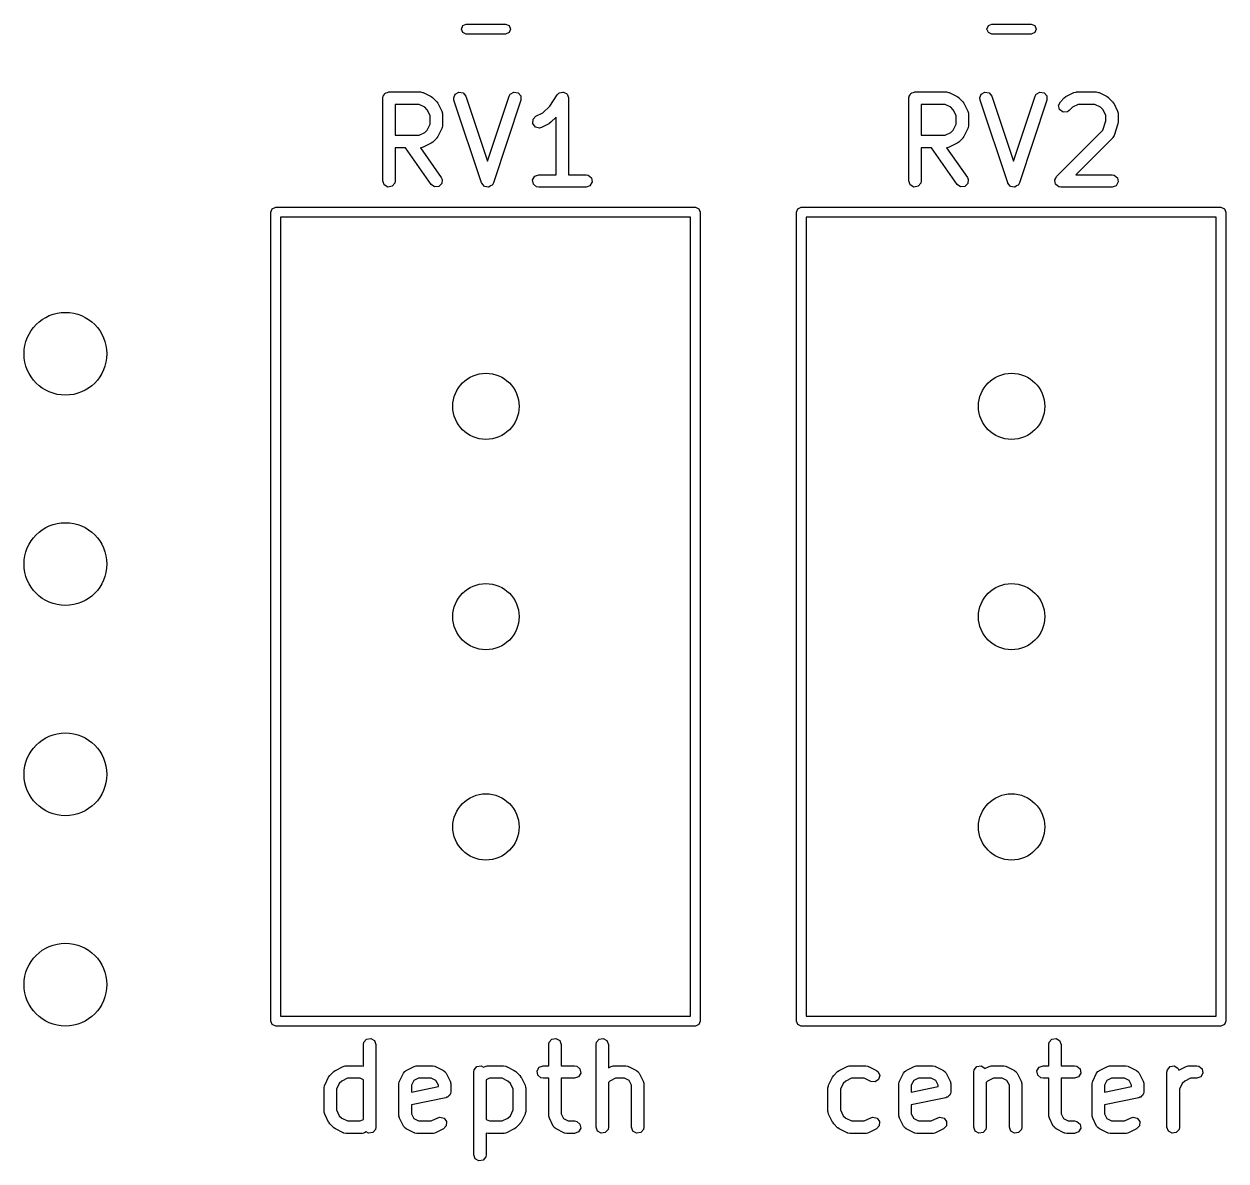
# Model space of a CAD drawing. Extents: x 122.1 to 176.4, y -124 to -74.3.
# Drawn here: x 122.06 to 136.57, y -124.05 to -110.32 of the extents above; entities that cross this region are included whole.
import ezdxf

# ---------------------------------------------------------------- set-up
doc = ezdxf.new("R2010")
doc.units = 0
doc.layers.add('BLACK', color=7, linetype='CONTINUOUS')

msp = doc.modelspace()

# ---------------------------------------------------------------- linework, layer by layer
at = {"layer": 'BLACK', "linetype": 'CONTINUOUS'}
for p, q in [((127.338, -110.377), (127.355, -110.335)), ((127.355, -110.335), (127.398, -110.317)), ((127.398, -110.317), (127.872, -110.317)), ((127.872, -110.317), (127.915, -110.335)), ((127.915, -110.335), (127.932, -110.377)), ((133.688, -110.377), (133.705, -110.335)), ((133.705, -110.335), (133.748, -110.317)), ((133.748, -110.317), (134.222, -110.317)), ((134.222, -110.317), (134.265, -110.335)), ((134.265, -110.335), (134.282, -110.377)), ((127.355, -110.42), (127.338, -110.377)), ((127.398, -110.438), (127.355, -110.42)), ((127.872, -110.438), (127.398, -110.438)), ((127.915, -110.42), (127.872, -110.438)), ((127.932, -110.377), (127.915, -110.42)), ((133.705, -110.42), (133.688, -110.377)), ((133.748, -110.438), (133.705, -110.42)), ((134.222, -110.438), (133.748, -110.438)), ((134.265, -110.42), (134.222, -110.438)), ((134.282, -110.377), (134.265, -110.42)), ((126.388, -111.212), (126.39, -111.203)), ((126.388, -112.212), (126.388, -111.212)), ((126.389, -111.199), (126.391, -111.196)), ((126.39, -111.203), (126.389, -111.199)), ((126.391, -111.196), (126.393, -111.187)), ((126.393, -111.187), (126.405, -111.172)), ((126.405, -111.172), (126.415, -111.155)), ((126.415, -111.155), (126.421, -111.153)), ((126.421, -111.153), (126.426, -111.147)), ((126.426, -111.147), (126.445, -111.144)), ((126.445, -111.144), (126.463, -111.137)), ((126.463, -111.137), (126.844, -111.137)), ((126.844, -111.137), (126.87, -111.142)), ((126.87, -111.142), (126.873, -111.145)), ((126.873, -111.145), (126.878, -111.145)), ((126.878, -111.145), (126.973, -111.193)), ((126.973, -111.193), (126.991, -111.206)), ((126.991, -111.206), (126.993, -111.207)), ((126.993, -111.207), (127.04, -111.255)), ((127.246, -111.21), (127.264, -111.163)), ((127.249, -111.236), (127.246, -111.21)), ((127.264, -111.163), (127.309, -111.138)), ((127.309, -111.138), (127.36, -111.148)), ((127.36, -111.148), (127.392, -111.189)), ((127.392, -111.189), (127.654, -111.975)), ((127.654, -111.975), (127.916, -111.189)), ((127.916, -111.189), (127.928, -111.166)), ((127.928, -111.166), (127.972, -111.139)), ((127.972, -111.139), (128.023, -111.146)), ((128.023, -111.146), (128.057, -111.185)), ((128.057, -111.185), (128.058, -111.236)), ((128.405, -111.307), (128.496, -111.171)), ((128.496, -111.171), (128.514, -111.152)), ((128.514, -111.152), (128.518, -111.151)), ((128.518, -111.151), (128.521, -111.147)), ((128.521, -111.147), (128.543, -111.144)), ((128.543, -111.144), (128.563, -111.138)), ((128.563, -111.138), (128.567, -111.139)), ((128.567, -111.139), (128.572, -111.139)), ((128.572, -111.139), (128.59, -111.149)), ((128.59, -111.149), (128.61, -111.158)), ((128.61, -111.158), (128.612, -111.162)), ((128.612, -111.162), (128.616, -111.164)), ((128.616, -111.164), (128.623, -111.185)), ((128.623, -111.185), (128.633, -111.204)), ((128.633, -111.204), (128.632, -111.208)), ((128.632, -111.208), (128.634, -111.212)), ((128.634, -111.212), (128.634, -112.137)), ((132.743, -111.212), (132.745, -111.203)), ((132.743, -112.212), (132.743, -111.212)), ((132.744, -111.199), (132.746, -111.196)), ((132.745, -111.203), (132.744, -111.199)), ((132.746, -111.196), (132.748, -111.187)), ((132.748, -111.187), (132.76, -111.172)), ((132.76, -111.172), (132.77, -111.155)), ((132.77, -111.155), (132.776, -111.153)), ((132.776, -111.153), (132.781, -111.147)), ((132.781, -111.147), (132.8, -111.144)), ((132.8, -111.144), (132.818, -111.137)), ((132.818, -111.137), (133.199, -111.137)), ((133.199, -111.137), (133.225, -111.142)), ((133.225, -111.142), (133.228, -111.145)), ((133.228, -111.145), (133.233, -111.145)), ((133.233, -111.145), (133.328, -111.193)), ((133.328, -111.193), (133.346, -111.206)), ((133.346, -111.206), (133.348, -111.207)), ((133.348, -111.207), (133.395, -111.255)), ((133.601, -111.21), (133.619, -111.163)), ((133.604, -111.236), (133.601, -111.21)), ((133.619, -111.163), (133.664, -111.138)), ((133.664, -111.138), (133.715, -111.148)), ((133.715, -111.148), (133.747, -111.189)), ((133.747, -111.189), (134.009, -111.975)), ((134.009, -111.975), (134.271, -111.189)), ((134.271, -111.189), (134.283, -111.166)), ((134.283, -111.166), (134.327, -111.139)), ((134.327, -111.139), (134.378, -111.146)), ((134.378, -111.146), (134.412, -111.185)), ((134.412, -111.185), (134.413, -111.236)), ((134.575, -111.255), (134.622, -111.207)), ((134.622, -111.207), (134.641, -111.194)), ((134.641, -111.194), (134.642, -111.193)), ((134.642, -111.193), (134.737, -111.145)), ((134.737, -111.145), (134.762, -111.138)), ((134.762, -111.138), (134.767, -111.139)), ((134.767, -111.139), (134.771, -111.137)), ((134.771, -111.137), (135.009, -111.137)), ((135.009, -111.137), (135.034, -111.142)), ((135.034, -111.142), (135.038, -111.145)), ((135.038, -111.145), (135.042, -111.145)), ((135.042, -111.145), (135.138, -111.193)), ((135.138, -111.193), (135.156, -111.206)), ((135.156, -111.206), (135.157, -111.207)), ((135.157, -111.207), (135.205, -111.255)), ((126.538, -111.287), (126.538, -111.661)), ((126.827, -111.287), (126.538, -111.287)), ((126.895, -111.322), (126.827, -111.287)), ((126.926, -111.352), (126.895, -111.322)), ((126.96, -111.421), (126.926, -111.352)), ((127.04, -111.255), (127.053, -111.273)), ((127.053, -111.273), (127.054, -111.274)), ((127.054, -111.274), (127.102, -111.369)), ((127.583, -112.236), (127.249, -111.236)), ((128.058, -111.236), (127.725, -112.236)), ((128.324, -111.389), (128.405, -111.307)), ((132.893, -111.287), (132.893, -111.661)), ((133.182, -111.287), (132.893, -111.287)), ((133.25, -111.322), (133.182, -111.287)), ((133.281, -111.352), (133.25, -111.322)), ((133.315, -111.421), (133.281, -111.352)), ((133.395, -111.255), (133.408, -111.273)), ((133.408, -111.273), (133.409, -111.274)), ((133.409, -111.274), (133.457, -111.369)), ((133.938, -112.236), (133.604, -111.236)), ((134.413, -111.236), (134.08, -112.236)), ((134.553, -111.301), (134.575, -111.255)), ((134.566, -111.351), (134.553, -111.301)), ((134.608, -111.38), (134.566, -111.351)), ((134.681, -111.361), (134.66, -111.376)), ((134.72, -111.322), (134.681, -111.361)), ((134.788, -111.287), (134.72, -111.322)), ((134.991, -111.287), (134.788, -111.287)), ((135.06, -111.322), (134.991, -111.287)), ((135.09, -111.352), (135.06, -111.322)), ((135.124, -111.421), (135.09, -111.352)), ((135.205, -111.255), (135.218, -111.273)), ((135.218, -111.273), (135.219, -111.274)), ((135.219, -111.274), (135.266, -111.369)), ((126.96, -111.528), (126.96, -111.421)), ((127.102, -111.369), (127.109, -111.394)), ((127.109, -111.394), (127.108, -111.399)), ((127.108, -111.399), (127.11, -111.403)), ((127.11, -111.403), (127.11, -111.546)), ((128.201, -111.519), (128.204, -111.468)), ((128.204, -111.468), (128.239, -111.431)), ((128.239, -111.431), (128.324, -111.389)), ((128.421, -111.504), (128.403, -111.516)), ((128.484, -111.441), (128.421, -111.504)), ((128.484, -112.137), (128.484, -111.441)), ((133.315, -111.528), (133.315, -111.421)), ((133.457, -111.369), (133.464, -111.394)), ((133.464, -111.394), (133.463, -111.399)), ((133.463, -111.399), (133.465, -111.403)), ((133.465, -111.403), (133.465, -111.546)), ((134.66, -111.376), (134.608, -111.38)), ((135.086, -111.6), (135.124, -111.486)), ((135.124, -111.486), (135.124, -111.421)), ((135.266, -111.369), (135.274, -111.394)), ((135.274, -111.498), (135.27, -111.52)), ((135.274, -111.394), (135.273, -111.399)), ((135.273, -111.399), (135.274, -111.403)), ((135.274, -111.403), (135.274, -111.498)), ((126.827, -111.661), (126.895, -111.627)), ((126.895, -111.627), (126.926, -111.597)), ((126.926, -111.597), (126.96, -111.528)), ((127.102, -111.579), (127.054, -111.674)), ((127.105, -111.571), (127.102, -111.575)), ((127.102, -111.575), (127.102, -111.579)), ((127.11, -111.546), (127.105, -111.571)), ((128.232, -111.561), (128.201, -111.519)), ((128.281, -111.573), (128.232, -111.561)), ((128.306, -111.565), (128.281, -111.573)), ((128.402, -111.518), (128.306, -111.565)), ((128.403, -111.516), (128.402, -111.518)), ((133.182, -111.661), (133.25, -111.627)), ((133.25, -111.627), (133.281, -111.597)), ((133.281, -111.597), (133.315, -111.528)), ((133.457, -111.579), (133.409, -111.674)), ((133.46, -111.571), (133.457, -111.575)), ((133.457, -111.575), (133.457, -111.579)), ((133.465, -111.546), (133.46, -111.571)), ((134.527, -112.159), (135.086, -111.6)), ((135.27, -111.522), (135.223, -111.665)), ((135.27, -111.52), (135.27, -111.522)), ((126.538, -111.661), (126.827, -111.661)), ((126.878, -111.803), (126.853, -111.811)), ((126.973, -111.756), (126.878, -111.803)), ((126.974, -111.754), (126.973, -111.756)), ((126.993, -111.742), (126.974, -111.754)), ((127.04, -111.694), (126.993, -111.742)), ((127.041, -111.693), (127.04, -111.694)), ((127.054, -111.674), (127.041, -111.693)), ((132.893, -111.661), (133.182, -111.661)), ((133.233, -111.803), (133.208, -111.811)), ((133.328, -111.756), (133.233, -111.803)), ((133.329, -111.754), (133.328, -111.756)), ((133.348, -111.742), (133.329, -111.754)), ((133.395, -111.694), (133.348, -111.742)), ((133.396, -111.693), (133.395, -111.694)), ((133.409, -111.674), (133.396, -111.693)), ((135.205, -111.694), (134.761, -112.137)), ((135.207, -111.69), (135.205, -111.694)), ((135.21, -111.688), (135.207, -111.69)), ((135.223, -111.665), (135.21, -111.688)), ((126.662, -111.811), (126.538, -111.811)), ((126.538, -111.811), (126.538, -112.212)), ((126.973, -112.255), (126.662, -111.811)), ((126.848, -111.81), (126.845, -111.811)), ((126.845, -111.811), (127.096, -112.169)), ((126.853, -111.811), (126.848, -111.81)), ((133.017, -111.811), (132.893, -111.811)), ((132.893, -111.811), (132.893, -112.212)), ((133.328, -112.255), (133.017, -111.811)), ((133.203, -111.81), (133.2, -111.811)), ((133.2, -111.811), (133.451, -112.169)), ((133.208, -111.811), (133.203, -111.81)), ((126.406, -112.261), (126.388, -112.212)), ((126.534, -112.238), (126.501, -112.277)), ((126.538, -112.212), (126.534, -112.238)), ((127.096, -112.169), (127.107, -112.193)), ((127.107, -112.193), (127.103, -112.244)), ((127.584, -112.238), (127.583, -112.236)), ((127.584, -112.24), (127.584, -112.238)), ((127.725, -112.236), (127.713, -112.259)), ((128.199, -112.199), (128.225, -112.155)), ((128.208, -112.25), (128.199, -112.199)), ((128.225, -112.155), (128.273, -112.137)), ((128.273, -112.137), (128.484, -112.137)), ((128.634, -112.137), (128.844, -112.137)), ((128.844, -112.137), (128.87, -112.142)), ((128.87, -112.142), (128.909, -112.175)), ((128.918, -112.225), (128.892, -112.27)), ((128.909, -112.175), (128.918, -112.225)), ((132.761, -112.261), (132.743, -112.212)), ((132.889, -112.238), (132.856, -112.277)), ((132.893, -112.212), (132.889, -112.238)), ((133.451, -112.169), (133.462, -112.193)), ((133.462, -112.193), (133.458, -112.244)), ((133.939, -112.238), (133.938, -112.236)), ((133.939, -112.24), (133.939, -112.238)), ((134.08, -112.236), (134.068, -112.259)), ((134.506, -112.199), (134.518, -112.18)), ((134.507, -112.203), (134.506, -112.199)), ((134.506, -112.206), (134.507, -112.203)), ((134.511, -112.228), (134.506, -112.206)), ((134.515, -112.25), (134.511, -112.228)), ((134.518, -112.18), (134.527, -112.159)), ((134.761, -112.137), (135.199, -112.137)), ((135.199, -112.137), (135.225, -112.142)), ((135.225, -112.142), (135.264, -112.175)), ((135.273, -112.225), (135.247, -112.27)), ((135.264, -112.175), (135.273, -112.225)), ((126.45, -112.286), (126.406, -112.261)), ((126.501, -112.277), (126.45, -112.286)), ((127.015, -112.285), (126.973, -112.255)), ((127.066, -112.28), (127.015, -112.285)), ((127.103, -112.244), (127.066, -112.28)), ((127.6, -112.258), (127.584, -112.24)), ((127.615, -112.276), (127.6, -112.258)), ((127.617, -112.277), (127.615, -112.276)), ((127.618, -112.278), (127.617, -112.277)), ((127.642, -112.282), (127.618, -112.278)), ((127.665, -112.287), (127.642, -112.282)), ((127.667, -112.286), (127.665, -112.287)), ((127.669, -112.286), (127.667, -112.286)), ((127.689, -112.273), (127.669, -112.286)), ((127.71, -112.262), (127.689, -112.273)), ((127.711, -112.26), (127.71, -112.262)), ((127.713, -112.259), (127.711, -112.26)), ((128.247, -112.283), (128.208, -112.25)), ((128.273, -112.287), (128.247, -112.283)), ((128.844, -112.287), (128.273, -112.287)), ((128.892, -112.27), (128.844, -112.287)), ((132.805, -112.286), (132.761, -112.261)), ((132.856, -112.277), (132.805, -112.286)), ((133.37, -112.285), (133.328, -112.255)), ((133.421, -112.28), (133.37, -112.285)), ((133.458, -112.244), (133.421, -112.28)), ((133.955, -112.258), (133.939, -112.24)), ((133.97, -112.276), (133.955, -112.258)), ((133.972, -112.277), (133.97, -112.276)), ((133.973, -112.278), (133.972, -112.277)), ((133.997, -112.282), (133.973, -112.278)), ((134.02, -112.287), (133.997, -112.282)), ((134.022, -112.286), (134.02, -112.287)), ((134.024, -112.286), (134.022, -112.286)), ((134.044, -112.273), (134.024, -112.286)), ((134.065, -112.262), (134.044, -112.273)), ((134.066, -112.26), (134.065, -112.262)), ((134.068, -112.259), (134.066, -112.26)), ((134.518, -112.252), (134.515, -112.25)), ((134.519, -112.255), (134.518, -112.252)), ((134.537, -112.268), (134.519, -112.255)), ((134.555, -112.283), (134.537, -112.268)), ((134.559, -112.284), (134.555, -112.283)), ((134.561, -112.285), (134.559, -112.284)), ((134.564, -112.285), (134.561, -112.285)), ((134.58, -112.287), (134.564, -112.285)), ((135.199, -112.287), (134.58, -112.287)), ((135.247, -112.27), (135.199, -112.287)), ((125.035, -112.59), (125.053, -112.548)), ((125.035, -122.36), (125.035, -112.59)), ((125.053, -112.548), (125.095, -112.53)), ((125.095, -112.53), (130.165, -112.53)), ((125.155, -112.65), (125.155, -122.3)), ((130.105, -112.65), (125.155, -112.65)), ((130.105, -122.3), (130.105, -112.65)), ((130.165, -112.53), (130.207, -112.548)), ((130.207, -112.548), (130.225, -112.59)), ((130.225, -112.59), (130.225, -122.36)), ((131.385, -112.59), (131.403, -112.548)), ((131.385, -122.36), (131.385, -112.59)), ((131.403, -112.548), (131.445, -112.53)), ((131.445, -112.53), (136.515, -112.53)), ((131.505, -112.65), (131.505, -122.3)), ((136.455, -112.65), (131.505, -112.65)), ((136.455, -122.3), (136.455, -112.65)), ((136.515, -112.53), (136.557, -112.548)), ((136.557, -112.548), (136.575, -112.59)), ((136.575, -112.59), (136.575, -122.36)), ((125.053, -122.402), (125.035, -122.36)), ((125.095, -122.42), (125.053, -122.402)), ((125.155, -122.3), (130.105, -122.3)), ((130.207, -122.402), (130.165, -122.42)), ((130.225, -122.36), (130.207, -122.402)), ((131.403, -122.402), (131.385, -122.36)), ((131.445, -122.42), (131.403, -122.402)), ((131.505, -122.3), (136.455, -122.3)), ((136.557, -122.402), (136.515, -122.42)), ((136.575, -122.36), (136.557, -122.402)), ((130.165, -122.42), (125.095, -122.42)), ((136.515, -122.42), (131.445, -122.42)), ((126.155, -122.642), (126.16, -122.617)), ((126.155, -122.904), (126.155, -122.642)), ((126.16, -122.617), (126.193, -122.577)), ((126.193, -122.577), (126.243, -122.569)), ((126.243, -122.569), (126.288, -122.594)), ((126.288, -122.594), (126.305, -122.642)), ((126.305, -122.642), (126.305, -123.642)), ((128.393, -122.642), (128.398, -122.617)), ((128.393, -122.901), (128.393, -122.642)), ((128.398, -122.617), (128.431, -122.577)), ((128.431, -122.577), (128.481, -122.569)), ((128.481, -122.569), (128.526, -122.594)), ((128.526, -122.594), (128.543, -122.642)), ((128.543, -122.642), (128.543, -122.901)), ((128.965, -122.642), (128.969, -122.617)), ((128.965, -123.642), (128.965, -122.642)), ((128.969, -122.617), (129.002, -122.577)), ((129.002, -122.577), (129.053, -122.569)), ((129.053, -122.569), (129.097, -122.594)), ((129.097, -122.594), (129.115, -122.642)), ((129.115, -122.642), (129.115, -122.926)), ((134.434, -122.642), (134.438, -122.617)), ((134.434, -122.901), (134.434, -122.642)), ((134.438, -122.617), (134.471, -122.577)), ((134.471, -122.577), (134.522, -122.569)), ((134.522, -122.569), (134.566, -122.594)), ((134.566, -122.594), (134.584, -122.642)), ((134.584, -122.642), (134.584, -122.901)), ((125.749, -123.018), (125.796, -122.97)), ((125.796, -122.97), (125.815, -122.957)), ((125.815, -122.957), (125.816, -122.956)), ((125.816, -122.956), (125.911, -122.909)), ((125.911, -122.909), (125.936, -122.901)), ((125.936, -122.901), (125.94, -122.902)), ((125.94, -122.902), (125.945, -122.901)), ((125.945, -122.901), (126.135, -122.901)), ((126.135, -122.901), (126.155, -122.904)), ((126.639, -122.99), (126.655, -122.969)), ((126.655, -122.969), (126.665, -122.964)), ((126.665, -122.964), (126.673, -122.956)), ((126.673, -122.956), (126.768, -122.909)), ((126.768, -122.909), (126.793, -122.901)), ((126.793, -122.901), (126.797, -122.902)), ((126.797, -122.902), (126.802, -122.901)), ((126.802, -122.901), (126.992, -122.901)), ((126.992, -122.901), (127.018, -122.905)), ((127.018, -122.905), (127.021, -122.908)), ((127.021, -122.908), (127.026, -122.909)), ((127.026, -122.909), (127.121, -122.956)), ((127.121, -122.956), (127.142, -122.972)), ((127.142, -122.972), (127.146, -122.982)), ((127.146, -122.982), (127.154, -122.99)), ((127.489, -122.976), (127.493, -122.95)), ((127.489, -123.976), (127.489, -122.976)), ((127.493, -122.95), (127.526, -122.911)), ((127.526, -122.911), (127.577, -122.902)), ((127.577, -122.902), (127.605, -122.919)), ((127.605, -122.919), (127.625, -122.909)), ((127.625, -122.909), (127.65, -122.901)), ((127.65, -122.901), (127.655, -122.902)), ((127.655, -122.902), (127.659, -122.901)), ((127.659, -122.901), (127.849, -122.901)), ((127.849, -122.901), (127.875, -122.905)), ((127.875, -122.905), (127.878, -122.908)), ((127.878, -122.908), (127.883, -122.909)), ((127.883, -122.909), (127.978, -122.956)), ((127.978, -122.956), (127.996, -122.97)), ((127.996, -122.97), (127.998, -122.97)), ((127.998, -122.97), (128.045, -123.018)), ((128.252, -122.963), (128.277, -122.918)), ((128.261, -123.013), (128.252, -122.963)), ((128.277, -122.918), (128.325, -122.901)), ((128.325, -122.901), (128.393, -122.901)), ((128.543, -122.901), (128.706, -122.901)), ((128.706, -122.901), (128.732, -122.905)), ((128.732, -122.905), (128.771, -122.938)), ((128.771, -122.938), (128.78, -122.989)), ((129.115, -122.926), (129.149, -122.909)), ((129.149, -122.909), (129.174, -122.901)), ((129.174, -122.901), (129.178, -122.902)), ((129.178, -122.902), (129.183, -122.901)), ((129.183, -122.901), (129.325, -122.901)), ((129.325, -122.901), (129.351, -122.905)), ((129.351, -122.905), (129.355, -122.908)), ((129.355, -122.908), (129.359, -122.909)), ((129.359, -122.909), (129.454, -122.956)), ((129.454, -122.956), (129.475, -122.972)), ((129.475, -122.972), (129.48, -122.982)), ((129.48, -122.982), (129.488, -122.99)), ((131.837, -123.018), (131.884, -122.97)), ((131.884, -122.97), (131.903, -122.957)), ((131.903, -122.957), (131.904, -122.956)), ((131.904, -122.956), (131.999, -122.909)), ((131.999, -122.909), (132.024, -122.901)), ((132.024, -122.901), (132.028, -122.902)), ((132.028, -122.902), (132.033, -122.901)), ((132.033, -122.901), (132.223, -122.901)), ((132.223, -122.901), (132.249, -122.905)), ((132.249, -122.905), (132.252, -122.908)), ((132.252, -122.908), (132.257, -122.909)), ((132.257, -122.909), (132.352, -122.956)), ((132.352, -122.956), (132.373, -122.972)), ((132.373, -122.972), (132.393, -123.019)), ((132.68, -122.99), (132.695, -122.969)), ((132.695, -122.969), (132.706, -122.964)), ((132.706, -122.964), (132.713, -122.956)), ((132.713, -122.956), (132.809, -122.909)), ((132.809, -122.909), (132.834, -122.901)), ((132.834, -122.901), (132.838, -122.902)), ((132.838, -122.902), (132.842, -122.901)), ((132.842, -122.901), (133.033, -122.901)), ((133.033, -122.901), (133.058, -122.905)), ((133.058, -122.905), (133.062, -122.908)), ((133.062, -122.908), (133.066, -122.909)), ((133.066, -122.909), (133.161, -122.956)), ((133.161, -122.956), (133.182, -122.972)), ((133.182, -122.972), (133.187, -122.982)), ((133.187, -122.982), (133.195, -122.99)), ((133.529, -122.976), (133.534, -122.95)), ((133.529, -123.642), (133.529, -122.976)), ((133.534, -122.95), (133.567, -122.911)), ((133.567, -122.911), (133.617, -122.902)), ((133.617, -122.902), (133.661, -122.928)), ((133.661, -122.928), (133.664, -122.933)), ((133.664, -122.933), (133.713, -122.909)), ((133.713, -122.909), (133.738, -122.901)), ((133.738, -122.901), (133.743, -122.902)), ((133.743, -122.902), (133.747, -122.901)), ((133.747, -122.901), (133.89, -122.901)), ((133.89, -122.901), (133.915, -122.905)), ((133.915, -122.905), (133.919, -122.908)), ((133.919, -122.908), (133.923, -122.909)), ((133.923, -122.909), (134.019, -122.956)), ((134.019, -122.956), (134.039, -122.972)), ((134.039, -122.972), (134.044, -122.982)), ((134.044, -122.982), (134.052, -122.99)), ((134.292, -122.963), (134.318, -122.918)), ((134.301, -123.013), (134.292, -122.963)), ((134.318, -122.918), (134.366, -122.901)), ((134.366, -122.901), (134.434, -122.901)), ((134.584, -122.901), (134.747, -122.901)), ((134.747, -122.901), (134.773, -122.905)), ((134.773, -122.905), (134.812, -122.938)), ((134.812, -122.938), (134.821, -122.989)), ((135.013, -122.99), (135.029, -122.969)), ((135.029, -122.969), (135.039, -122.964)), ((135.039, -122.964), (135.047, -122.956)), ((135.047, -122.956), (135.142, -122.909)), ((135.142, -122.909), (135.167, -122.901)), ((135.167, -122.901), (135.171, -122.902)), ((135.171, -122.902), (135.175, -122.901)), ((135.175, -122.901), (135.366, -122.901)), ((135.366, -122.901), (135.392, -122.905)), ((135.392, -122.905), (135.395, -122.908)), ((135.395, -122.908), (135.399, -122.909)), ((135.399, -122.909), (135.495, -122.956)), ((135.495, -122.956), (135.516, -122.972)), ((135.516, -122.972), (135.52, -122.982)), ((135.52, -122.982), (135.528, -122.99)), ((135.862, -122.976), (135.867, -122.95)), ((135.862, -123.642), (135.862, -122.976)), ((135.867, -122.95), (135.9, -122.911)), ((135.9, -122.911), (135.95, -122.902)), ((135.95, -122.902), (135.995, -122.928)), ((135.995, -122.928), (136.004, -122.954)), ((136.004, -122.954), (136.094, -122.909)), ((136.094, -122.909), (136.119, -122.901)), ((136.119, -122.901), (136.124, -122.902)), ((136.124, -122.902), (136.128, -122.901)), ((136.128, -122.901), (136.223, -122.901)), ((136.223, -122.901), (136.249, -122.905)), ((136.249, -122.905), (136.288, -122.938)), ((136.288, -122.938), (136.297, -122.989)), ((125.687, -123.133), (125.735, -123.037)), ((125.735, -123.037), (125.748, -123.019)), ((125.748, -123.019), (125.749, -123.018)), ((125.863, -123.115), (125.829, -123.184)), ((125.894, -123.085), (125.863, -123.115)), ((125.962, -123.051), (125.894, -123.085)), ((126.117, -123.051), (125.962, -123.051)), ((126.155, -123.07), (126.117, -123.051)), ((126.155, -123.548), (126.155, -123.07)), ((126.584, -123.119), (126.588, -123.093)), ((126.584, -123.5), (126.584, -123.119)), ((126.588, -123.093), (126.591, -123.089)), ((126.591, -123.089), (126.592, -123.085)), ((126.592, -123.085), (126.639, -122.99)), ((126.762, -123.079), (126.734, -123.136)), ((126.819, -123.051), (126.762, -123.079)), ((126.974, -123.051), (126.819, -123.051)), ((127.031, -123.079), (126.974, -123.051)), ((127.06, -123.136), (127.031, -123.079)), ((127.154, -122.99), (127.202, -123.085)), ((127.202, -123.085), (127.21, -123.11)), ((127.21, -123.11), (127.208, -123.114)), ((127.208, -123.114), (127.21, -123.119)), ((127.21, -123.119), (127.21, -123.214)), ((127.677, -123.051), (127.639, -123.07)), ((127.639, -123.07), (127.639, -123.548)), ((127.832, -123.051), (127.677, -123.051)), ((127.9, -123.085), (127.832, -123.051)), ((127.931, -123.115), (127.9, -123.085)), ((127.965, -123.184), (127.931, -123.115)), ((128.045, -123.018), (128.058, -123.036)), ((128.058, -123.036), (128.059, -123.037)), ((128.059, -123.037), (128.107, -123.133)), ((128.3, -123.046), (128.261, -123.013)), ((128.325, -123.051), (128.3, -123.046)), ((128.393, -123.051), (128.325, -123.051)), ((128.393, -123.5), (128.393, -123.051)), ((128.706, -123.051), (128.543, -123.051)), ((128.543, -123.051), (128.543, -123.482)), ((128.755, -123.033), (128.706, -123.051)), ((128.78, -122.989), (128.755, -123.033)), ((129.132, -123.085), (129.115, -123.102)), ((129.115, -123.102), (129.115, -123.642)), ((129.2, -123.051), (129.132, -123.085)), ((129.308, -123.051), (129.2, -123.051)), ((129.365, -123.079), (129.308, -123.051)), ((129.393, -123.136), (129.365, -123.079)), ((129.488, -122.99), (129.535, -123.085)), ((129.535, -123.085), (129.543, -123.11)), ((129.543, -123.11), (129.542, -123.114)), ((129.542, -123.114), (129.543, -123.119)), ((129.543, -123.119), (129.543, -123.642)), ((131.775, -123.133), (131.823, -123.037)), ((131.823, -123.037), (131.836, -123.019)), ((131.836, -123.019), (131.837, -123.018)), ((131.951, -123.115), (131.917, -123.184)), ((131.982, -123.085), (131.951, -123.115)), ((132.05, -123.051), (131.982, -123.085)), ((132.205, -123.051), (132.05, -123.051)), ((132.285, -123.09), (132.205, -123.051)), ((132.336, -123.096), (132.285, -123.09)), ((132.379, -123.068), (132.336, -123.096)), ((132.393, -123.019), (132.379, -123.068)), ((132.624, -123.119), (132.629, -123.093)), ((132.624, -123.5), (132.624, -123.119)), ((132.629, -123.093), (132.632, -123.089)), ((132.632, -123.085), (132.68, -122.99)), ((132.632, -123.089), (132.632, -123.085)), ((132.803, -123.079), (132.774, -123.136)), ((132.86, -123.051), (132.803, -123.079)), ((133.015, -123.051), (132.86, -123.051)), ((133.072, -123.079), (133.015, -123.051)), ((133.1, -123.136), (133.072, -123.079)), ((133.195, -122.99), (133.243, -123.085)), ((133.243, -123.085), (133.25, -123.11)), ((133.25, -123.11), (133.249, -123.114)), ((133.249, -123.114), (133.25, -123.119)), ((133.25, -123.119), (133.25, -123.214)), ((133.696, -123.085), (133.679, -123.102)), ((133.679, -123.102), (133.679, -123.642)), ((133.765, -123.051), (133.696, -123.085)), ((133.872, -123.051), (133.765, -123.051)), ((133.929, -123.079), (133.872, -123.051)), ((133.958, -123.136), (133.929, -123.079)), ((134.052, -122.99), (134.1, -123.085)), ((134.1, -123.085), (134.107, -123.11)), ((134.107, -123.11), (134.106, -123.114)), ((134.106, -123.114), (134.108, -123.119)), ((134.108, -123.119), (134.108, -123.642)), ((134.34, -123.046), (134.301, -123.013)), ((134.366, -123.051), (134.34, -123.046)), ((134.434, -123.051), (134.366, -123.051)), ((134.434, -123.5), (134.434, -123.051)), ((134.747, -123.051), (134.584, -123.051)), ((134.584, -123.051), (134.584, -123.482)), ((134.795, -123.033), (134.747, -123.051)), ((134.821, -122.989), (134.795, -123.033)), ((134.958, -123.119), (134.962, -123.093)), ((134.958, -123.5), (134.958, -123.119)), ((134.962, -123.093), (134.965, -123.089)), ((134.965, -123.089), (134.966, -123.085)), ((134.966, -123.085), (135.013, -122.99)), ((135.136, -123.079), (135.108, -123.136)), ((135.193, -123.051), (135.136, -123.079)), ((135.348, -123.051), (135.193, -123.051)), ((135.405, -123.079), (135.348, -123.051)), ((135.434, -123.136), (135.405, -123.079)), ((135.528, -122.99), (135.576, -123.085)), ((135.576, -123.085), (135.583, -123.11)), ((135.583, -123.11), (135.582, -123.114)), ((135.582, -123.114), (135.584, -123.119)), ((135.584, -123.119), (135.584, -123.214)), ((136.047, -123.115), (136.012, -123.184)), ((136.077, -123.085), (136.047, -123.115)), ((136.146, -123.051), (136.077, -123.085)), ((136.223, -123.051), (136.146, -123.051)), ((136.271, -123.033), (136.223, -123.051)), ((136.297, -122.989), (136.271, -123.033)), ((125.679, -123.166), (125.684, -123.141)), ((125.679, -123.452), (125.679, -123.166)), ((125.684, -123.141), (125.686, -123.137)), ((125.686, -123.137), (125.687, -123.133)), ((125.829, -123.184), (125.829, -123.434)), ((126.734, -123.136), (126.734, -123.218)), ((126.734, -123.218), (127.06, -123.152)), ((127.06, -123.152), (127.06, -123.136)), ((127.182, -123.268), (127.172, -123.279)), ((127.194, -123.261), (127.182, -123.268)), ((127.198, -123.249), (127.194, -123.261)), ((127.205, -123.239), (127.198, -123.249)), ((127.21, -123.214), (127.205, -123.239)), ((127.965, -123.434), (127.965, -123.184)), ((128.107, -123.133), (128.114, -123.158)), ((128.114, -123.158), (128.113, -123.162)), ((128.113, -123.162), (128.115, -123.166)), ((128.115, -123.166), (128.115, -123.452)), ((129.393, -123.642), (129.393, -123.136)), ((131.767, -123.166), (131.772, -123.141)), ((131.767, -123.452), (131.767, -123.166)), ((131.772, -123.141), (131.775, -123.137)), ((131.775, -123.137), (131.775, -123.133)), ((131.917, -123.184), (131.917, -123.434)), ((132.774, -123.136), (132.774, -123.218)), ((132.774, -123.218), (133.1, -123.152)), ((133.1, -123.152), (133.1, -123.136)), ((133.222, -123.268), (133.213, -123.279)), ((133.234, -123.261), (133.222, -123.268)), ((133.238, -123.249), (133.234, -123.261)), ((133.246, -123.239), (133.238, -123.249)), ((133.25, -123.214), (133.246, -123.239)), ((133.958, -123.642), (133.958, -123.136)), ((135.108, -123.136), (135.108, -123.218)), ((135.108, -123.218), (135.434, -123.152)), ((135.434, -123.152), (135.434, -123.136)), ((135.555, -123.268), (135.546, -123.279)), ((135.567, -123.261), (135.555, -123.268)), ((135.571, -123.249), (135.567, -123.261)), ((135.579, -123.239), (135.571, -123.249)), ((135.584, -123.214), (135.579, -123.239)), ((136.012, -123.184), (136.012, -123.642)), ((127.15, -123.287), (126.734, -123.371)), ((126.734, -123.371), (126.734, -123.482)), ((127.16, -123.281), (127.15, -123.287)), ((127.172, -123.279), (127.16, -123.281)), ((133.19, -123.287), (132.774, -123.371)), ((132.774, -123.371), (132.774, -123.482)), ((133.201, -123.281), (133.19, -123.287)), ((133.213, -123.279), (133.201, -123.281)), ((135.524, -123.287), (135.108, -123.371)), ((135.108, -123.371), (135.108, -123.482)), ((135.534, -123.281), (135.524, -123.287)), ((135.546, -123.279), (135.534, -123.281)), ((125.681, -123.456), (125.679, -123.452)), ((125.68, -123.46), (125.681, -123.456)), ((125.687, -123.485), (125.68, -123.46)), ((125.735, -123.581), (125.687, -123.485)), ((125.829, -123.434), (125.863, -123.503)), ((125.863, -123.503), (125.894, -123.533)), ((125.894, -123.533), (125.962, -123.567)), ((126.117, -123.567), (126.155, -123.548)), ((126.585, -123.504), (126.584, -123.5)), ((126.584, -123.508), (126.585, -123.504)), ((126.592, -123.533), (126.584, -123.508)), ((126.639, -123.628), (126.592, -123.533)), ((126.734, -123.482), (126.762, -123.539)), ((126.762, -123.539), (126.819, -123.567)), ((126.974, -123.567), (127.054, -123.528)), ((127.054, -123.528), (127.079, -123.52)), ((127.079, -123.52), (127.129, -123.532)), ((127.129, -123.532), (127.159, -123.573)), ((127.639, -123.548), (127.677, -123.567)), ((127.832, -123.567), (127.9, -123.533)), ((127.9, -123.533), (127.931, -123.503)), ((127.931, -123.503), (127.965, -123.434)), ((128.107, -123.485), (128.059, -123.581)), ((128.11, -123.478), (128.107, -123.481)), ((128.107, -123.481), (128.107, -123.485)), ((128.115, -123.452), (128.11, -123.478)), ((128.395, -123.504), (128.393, -123.5)), ((128.394, -123.508), (128.395, -123.504)), ((128.401, -123.533), (128.394, -123.508)), ((128.449, -123.628), (128.401, -123.533)), ((128.543, -123.482), (128.572, -123.539)), ((128.572, -123.539), (128.629, -123.567)), ((131.769, -123.456), (131.767, -123.452)), ((131.768, -123.46), (131.769, -123.456)), ((131.775, -123.485), (131.768, -123.46)), ((131.823, -123.581), (131.775, -123.485)), ((131.917, -123.434), (131.951, -123.503)), ((131.951, -123.503), (131.982, -123.533)), ((131.982, -123.533), (132.05, -123.567)), ((132.205, -123.567), (132.285, -123.528)), ((132.285, -123.528), (132.31, -123.52)), ((132.31, -123.52), (132.36, -123.532)), ((132.36, -123.532), (132.39, -123.573)), ((132.626, -123.504), (132.624, -123.5)), ((132.625, -123.508), (132.626, -123.504)), ((132.632, -123.533), (132.625, -123.508)), ((132.68, -123.628), (132.632, -123.533)), ((132.774, -123.482), (132.803, -123.539)), ((132.803, -123.539), (132.86, -123.567)), ((133.015, -123.567), (133.094, -123.528)), ((133.094, -123.528), (133.119, -123.52)), ((133.119, -123.52), (133.169, -123.532)), ((133.169, -123.532), (133.2, -123.573)), ((134.435, -123.504), (134.434, -123.5)), ((134.434, -123.508), (134.435, -123.504)), ((134.442, -123.533), (134.434, -123.508)), ((134.489, -123.628), (134.442, -123.533)), ((134.584, -123.482), (134.612, -123.539)), ((134.612, -123.539), (134.669, -123.567)), ((134.959, -123.504), (134.958, -123.5)), ((134.958, -123.508), (134.959, -123.504)), ((134.966, -123.533), (134.958, -123.508)), ((135.013, -123.628), (134.966, -123.533)), ((135.108, -123.482), (135.136, -123.539)), ((135.136, -123.539), (135.193, -123.567)), ((135.348, -123.567), (135.428, -123.528)), ((135.428, -123.528), (135.453, -123.52)), ((135.453, -123.52), (135.503, -123.532)), ((135.503, -123.532), (135.533, -123.573)), ((125.736, -123.582), (125.735, -123.581)), ((125.749, -123.6), (125.736, -123.582)), ((125.796, -123.648), (125.749, -123.6)), ((125.798, -123.648), (125.796, -123.648)), ((125.816, -123.662), (125.798, -123.648)), ((125.911, -123.709), (125.816, -123.662)), ((125.915, -123.71), (125.911, -123.709)), ((125.919, -123.713), (125.915, -123.71)), ((125.962, -123.567), (126.117, -123.567)), ((126.169, -123.709), (126.144, -123.717)), ((126.188, -123.7), (126.169, -123.709)), ((126.217, -123.716), (126.188, -123.7)), ((126.268, -123.707), (126.217, -123.716)), ((126.301, -123.668), (126.268, -123.707)), ((126.305, -123.642), (126.301, -123.668)), ((126.647, -123.636), (126.639, -123.628)), ((126.652, -123.646), (126.647, -123.636)), ((126.673, -123.662), (126.652, -123.646)), ((126.768, -123.709), (126.673, -123.662)), ((126.773, -123.71), (126.768, -123.709)), ((126.776, -123.713), (126.773, -123.71)), ((126.819, -123.567), (126.974, -123.567)), ((127.026, -123.709), (127.001, -123.717)), ((127.121, -123.662), (127.026, -123.709)), ((127.156, -123.625), (127.121, -123.662)), ((127.159, -123.573), (127.156, -123.625)), ((127.677, -123.567), (127.832, -123.567)), ((127.883, -123.709), (127.858, -123.717)), ((127.978, -123.662), (127.883, -123.709)), ((127.979, -123.661), (127.978, -123.662)), ((127.998, -123.648), (127.979, -123.661)), ((128.045, -123.6), (127.998, -123.648)), ((128.046, -123.599), (128.045, -123.6)), ((128.059, -123.581), (128.046, -123.599)), ((128.457, -123.636), (128.449, -123.628)), ((128.461, -123.646), (128.457, -123.636)), ((128.482, -123.662), (128.461, -123.646)), ((128.578, -123.709), (128.482, -123.662)), ((128.582, -123.71), (128.578, -123.709)), ((128.586, -123.713), (128.582, -123.71)), ((128.629, -123.567), (128.706, -123.567)), ((128.706, -123.567), (128.732, -123.572)), ((128.755, -123.7), (128.706, -123.717)), ((128.732, -123.572), (128.771, -123.605)), ((128.78, -123.655), (128.755, -123.7)), ((128.771, -123.605), (128.78, -123.655)), ((128.982, -123.691), (128.965, -123.642)), ((129.027, -123.716), (128.982, -123.691)), ((129.077, -123.707), (129.027, -123.716)), ((129.11, -123.668), (129.077, -123.707)), ((129.115, -123.642), (129.11, -123.668)), ((129.411, -123.691), (129.393, -123.642)), ((129.455, -123.716), (129.411, -123.691)), ((129.506, -123.707), (129.455, -123.716)), ((129.539, -123.668), (129.506, -123.707)), ((129.543, -123.642), (129.539, -123.668)), ((131.824, -123.582), (131.823, -123.581)), ((131.837, -123.6), (131.824, -123.582)), ((131.884, -123.648), (131.837, -123.6)), ((131.886, -123.648), (131.884, -123.648)), ((131.904, -123.662), (131.886, -123.648)), ((131.999, -123.709), (131.904, -123.662)), ((132.004, -123.71), (131.999, -123.709)), ((132.007, -123.713), (132.004, -123.71)), ((132.05, -123.567), (132.205, -123.567)), ((132.257, -123.709), (132.232, -123.717)), ((132.352, -123.662), (132.257, -123.709)), ((132.387, -123.625), (132.352, -123.662)), ((132.39, -123.573), (132.387, -123.625)), ((132.688, -123.636), (132.68, -123.628)), ((132.692, -123.646), (132.688, -123.636)), ((132.713, -123.662), (132.692, -123.646)), ((132.809, -123.709), (132.713, -123.662)), ((132.813, -123.71), (132.809, -123.709)), ((132.816, -123.713), (132.813, -123.71)), ((132.86, -123.567), (133.015, -123.567)), ((133.066, -123.709), (133.041, -123.717)), ((133.161, -123.662), (133.066, -123.709)), ((133.197, -123.625), (133.161, -123.662)), ((133.2, -123.573), (133.197, -123.625)), ((133.547, -123.691), (133.529, -123.642)), ((133.591, -123.716), (133.547, -123.691)), ((133.642, -123.707), (133.591, -123.716)), ((133.675, -123.668), (133.642, -123.707)), ((133.679, -123.642), (133.675, -123.668)), ((133.975, -123.691), (133.958, -123.642)), ((134.02, -123.716), (133.975, -123.691)), ((134.07, -123.707), (134.02, -123.716)), ((134.103, -123.668), (134.07, -123.707)), ((134.108, -123.642), (134.103, -123.668)), ((134.498, -123.636), (134.489, -123.628)), ((134.502, -123.646), (134.498, -123.636)), ((134.523, -123.662), (134.502, -123.646)), ((134.618, -123.709), (134.523, -123.662)), ((134.623, -123.71), (134.618, -123.709)), ((134.626, -123.713), (134.623, -123.71)), ((134.669, -123.567), (134.747, -123.567)), ((134.747, -123.567), (134.773, -123.572)), ((134.795, -123.7), (134.747, -123.717)), ((134.773, -123.572), (134.812, -123.605)), ((134.821, -123.655), (134.795, -123.7)), ((134.812, -123.605), (134.821, -123.655)), ((135.021, -123.636), (135.013, -123.628)), ((135.026, -123.646), (135.021, -123.636)), ((135.047, -123.662), (135.026, -123.646)), ((135.142, -123.709), (135.047, -123.662)), ((135.146, -123.71), (135.142, -123.709)), ((135.15, -123.713), (135.146, -123.71)), ((135.193, -123.567), (135.348, -123.567)), ((135.399, -123.709), (135.375, -123.717)), ((135.495, -123.662), (135.399, -123.709)), ((135.53, -123.625), (135.495, -123.662)), ((135.533, -123.573), (135.53, -123.625)), ((135.88, -123.691), (135.862, -123.642)), ((135.924, -123.716), (135.88, -123.691)), ((135.975, -123.707), (135.924, -123.716)), ((136.008, -123.668), (135.975, -123.707)), ((136.012, -123.642), (136.008, -123.668)), ((125.945, -123.717), (125.919, -123.713)), ((126.135, -123.717), (125.945, -123.717)), ((126.139, -123.716), (126.135, -123.717)), ((126.144, -123.717), (126.139, -123.716)), ((126.802, -123.717), (126.776, -123.713)), ((126.992, -123.717), (126.802, -123.717)), ((126.996, -123.716), (126.992, -123.717)), ((127.001, -123.717), (126.996, -123.716)), ((127.659, -123.717), (127.639, -123.714)), ((127.639, -123.714), (127.639, -123.976)), ((127.849, -123.717), (127.659, -123.717)), ((127.853, -123.716), (127.849, -123.717)), ((127.858, -123.717), (127.853, -123.716)), ((128.611, -123.717), (128.586, -123.713)), ((128.706, -123.717), (128.611, -123.717)), ((132.033, -123.717), (132.007, -123.713)), ((132.223, -123.717), (132.033, -123.717)), ((132.227, -123.716), (132.223, -123.717)), ((132.232, -123.717), (132.227, -123.716)), ((132.842, -123.717), (132.816, -123.713)), ((133.033, -123.717), (132.842, -123.717)), ((133.037, -123.716), (133.033, -123.717)), ((133.041, -123.717), (133.037, -123.716)), ((134.652, -123.717), (134.626, -123.713)), ((134.747, -123.717), (134.652, -123.717)), ((135.175, -123.717), (135.15, -123.713)), ((135.366, -123.717), (135.175, -123.717)), ((135.37, -123.716), (135.366, -123.717)), ((135.375, -123.717), (135.37, -123.716)), ((127.506, -124.024), (127.489, -123.976)), ((127.639, -123.976), (127.634, -124.001)), ((127.551, -124.05), (127.506, -124.024)), ((127.601, -124.041), (127.551, -124.05)), ((127.634, -124.001), (127.601, -124.041))]:
    msp.add_line(p, q, dxfattribs=at)
at = {"layer": 'BLACK'}
for centre, radius in [((122.555, -114.3), 0.5), ((127.635, -114.935), 0.4), ((133.985, -114.935), 0.4), ((122.555, -116.84), 0.5), ((127.635, -117.475), 0.4), ((133.985, -117.475), 0.4), ((122.555, -119.38), 0.5), ((127.635, -120.015), 0.4), ((133.985, -120.015), 0.4), ((122.555, -121.92), 0.5)]:
    msp.add_circle(centre, radius, dxfattribs=at)

doc.saveas('drawing.dxf')
